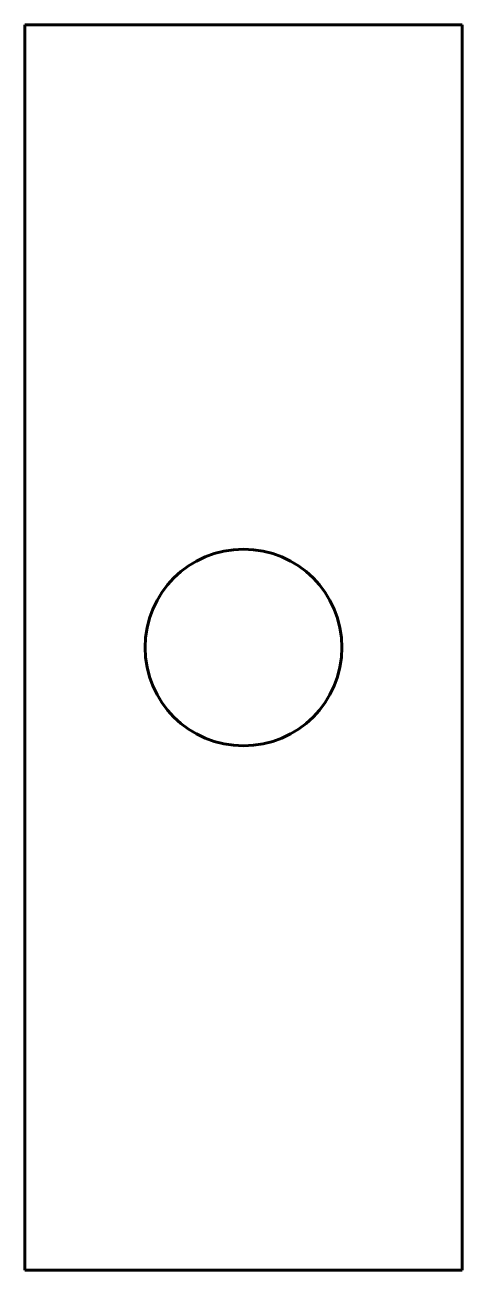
# Model space of a CAD drawing. Header units: millimetres. Extents: x 0 to 40, y 0 to 114.
import ezdxf

# ---------------------------------------------------------------- set-up
doc = ezdxf.new("R2010")
doc.units = ezdxf.units.MM
doc.linetypes.add('K5LT_BASIC', pattern=[0])

msp = doc.modelspace()

# ---------------------------------------------------------------- linework, layer by layer
at = {"color": 150, "linetype": 'K5LT_BASIC', "lineweight": 60}
for p, q in [((0, 114), (40, 114)), ((0, 0), (0, 114)), ((40, 114), (40, 0)), ((40, 0), (0, 0))]:
    msp.add_line(p, q, dxfattribs=at)
msp.add_circle((20, 57), 9, dxfattribs=at)

doc.saveas('drawing.dxf')
